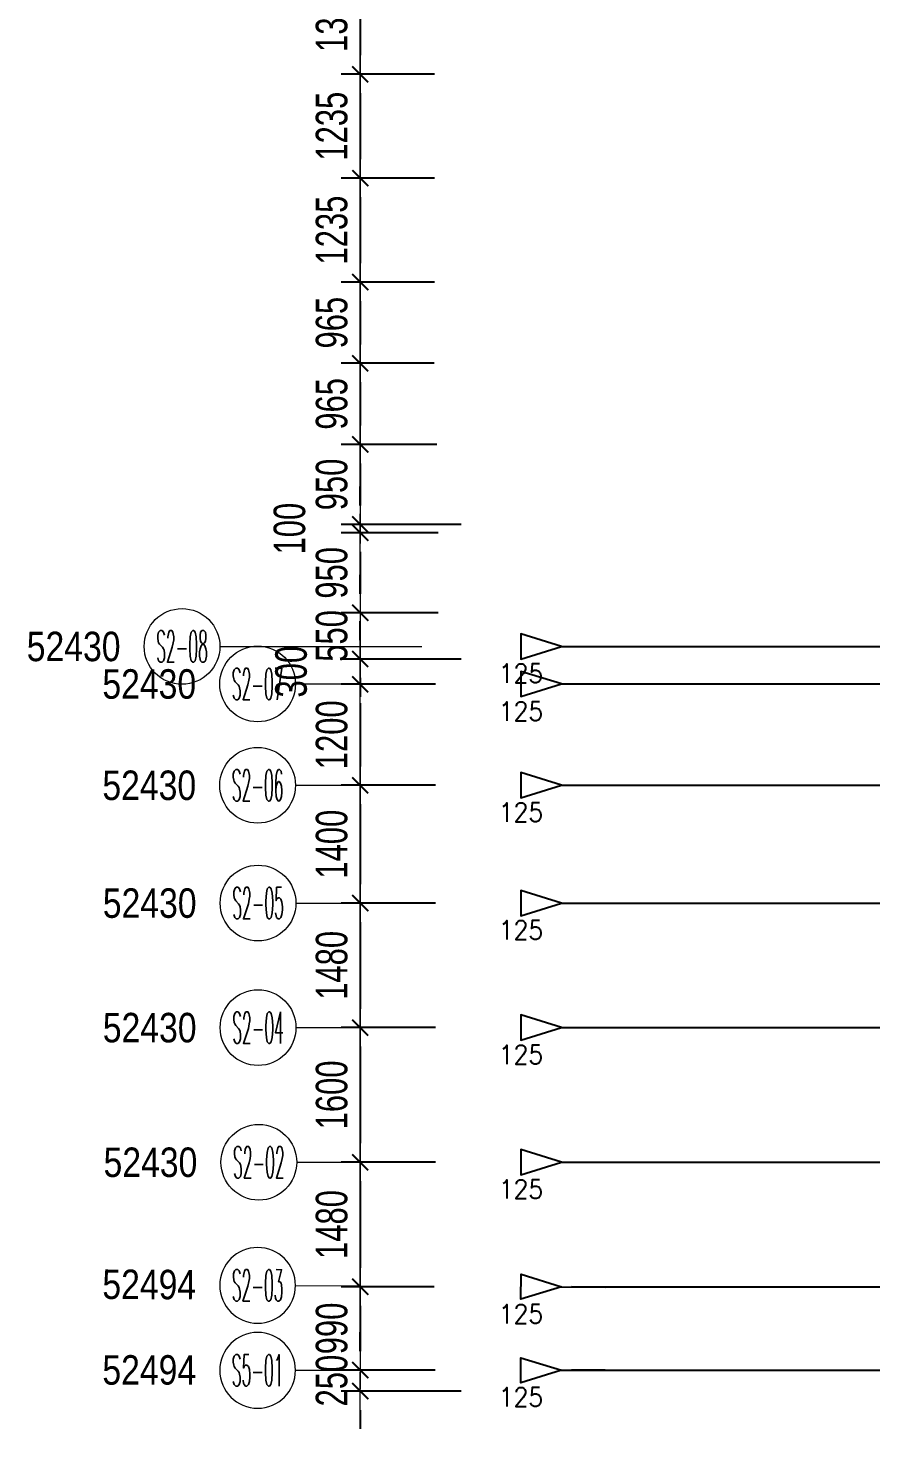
# Model space of a CAD drawing. Header units: millimetres. Extents: x 139404 to 589785, y -24714 to 48110.
# Drawn here: x 386190 to 396210, y 8450 to 25100 of the extents above; entities that cross this region are included whole.
import ezdxf
from ezdxf.enums import TextEntityAlignment as Align

# ---------------------------------------------------------------- set-up
doc = ezdxf.new("R2010")
doc.units = ezdxf.units.MM
doc.layers.get('0').update_dxf_attribs({"lineweight": 20})
doc.layers.get('Defpoints').update_dxf_attribs({"color": 151, "lineweight": 9})
doc.layers.add('ARES_TAG', color=3, linetype='Continuous')
doc.layers.add('NDC_S_TENDON', color=10, linetype='Continuous')
doc.layers.add('Current_plane_Column', color=7, linetype='Continuous', true_color=0x4b00ff)
doc.layers.add('NDC_LCAP', color=87, linetype='Continuous', plot=False)
for name, color, linetype, lineweight in [('NDC_S_ANNO', 7, 'Continuous', 20), ('NDC_S_DIM', 1, 'Continuous', 15), ('NDC_S_SYMBOL', 1, 'Continuous', 15)]:
    doc.layers.add(name, color=color, linetype=linetype, lineweight=lineweight)
doc.styles.add('ARES_BIGTEXT', font='VHARIALN.TTF')
doc.styles.add('ARES_ROMANS_0.36', font='romans.shx', dxfattribs={"width": 0.36, "bigfont": 'vns.shx'})
doc.styles.add('NDC_DIM', font='', dxfattribs={"width": 0.75})
doc.styles.get("Standard").update_dxf_attribs({"font": 'arial.ttf'})
doc.styles.get('NDC_DIM').set_extended_font_data('Dotum')
doc.dimstyles.new('NDC_dim_150', dxfattribs={"dimscale": 150, "dimtxt": 2.5, "dimasz": 1.5, "dimexe": 1.5, "dimexo": 2.5, "dimgap": 1, "dimtad": 1, "dimdec": 0, "dimzin": 0, "dimdsep": 46, "dimtxsty": 'NDC_DIM', "dimblk": 'DIMMARK', "dimcen": 0.09, "dimdle": 1.2, "dimclrd": 1, "dimclre": 1, "dimclrt": 3, "dimadec": 0, "dimazin": 0, "dimtfac": 1, "dimtdec": 0, "dimtix": 1, "dimtofl": 0, "dimtmove": 0, "dimatfit": 3, "dimfxl": 8, "dimfxlon": 1, "dimtolj": 1, "dimtzin": 0, "dimarcsym": 0})

# ---------------------------------------------------------------- blocks, each defined once
blk = doc.blocks.new('*U189')
at = {"layer": 'NDC_S_SYMBOL', "color": 3}
blk.add_line((-7682, 0), (-6196, 0), dxfattribs=at)
blk.add_circle((-8132, 0), 450, dxfattribs=at)
at = {"layer": 'NDC_S_TENDON'}
blk.add_line((-4016, 0), (-500, 0), dxfattribs=at)
blk.add_lwpolyline([(-4536, 0), (-5016, 150), (-5016, -150), (-4536, 0), (-4016, 0)], dxfattribs=at)
at = {"layer": 'ARES_TAG', "style": 'ARES_ROMANS_0.36', "width": 0.36}
blk.add_attdef('S3', text='', height=375, dxfattribs=at).set_placement((-8132, 0), align=Align.MIDDLE_CENTER)
at = {"layer": 'NDC_LCAP', "style": 'ARES_BIGTEXT'}
blk.add_attdef('L', text='', height=350, dxfattribs=at).set_placement((-8863, 0), align=Align.MIDDLE_RIGHT)
blk = doc.blocks.new('*U171')
at = {"layer": 'NDC_S_SYMBOL', "color": 3}
blk.add_line((-9185, 0), (-6785, 0), dxfattribs=at)
blk.add_circle((-9635, 0), 450, dxfattribs=at)
at = {"layer": 'NDC_S_TENDON'}
blk.add_line((-4606, 0), (-500, 0), dxfattribs=at)
blk.add_lwpolyline([(-5126, 0), (-5606, 150), (-5606, -150), (-5126, 0), (-4606, 0)], dxfattribs=at)
at = {"layer": 'ARES_TAG', "style": 'ARES_ROMANS_0.36', "width": 0.36}
blk.add_attdef('S3', text='', height=375, dxfattribs=at).set_placement((-9635, 0), align=Align.MIDDLE_CENTER)
at = {"layer": 'NDC_LCAP', "style": 'ARES_BIGTEXT'}
blk.add_attdef('L', text='', height=350, dxfattribs=at).set_placement((-10366, 0), align=Align.MIDDLE_RIGHT)
blk = doc.blocks.new('*U182')
at = {"layer": 'NDC_S_SYMBOL', "color": 3}
blk.add_line((-8311, 0), (-6811, 0), dxfattribs=at)
blk.add_circle((-8761, 0), 450, dxfattribs=at)
at = {"layer": 'NDC_S_TENDON'}
blk.add_line((-4631, 0), (-500, 0), dxfattribs=at)
blk.add_lwpolyline([(-5151, 0), (-5631, 150), (-5631, -150), (-5151, 0), (-4631, 0)], dxfattribs=at)
at = {"layer": 'ARES_TAG', "style": 'ARES_ROMANS_0.36', "width": 0.36}
blk.add_attdef('S3', text='', height=375, dxfattribs=at).set_placement((-8761, 0), align=Align.MIDDLE_CENTER)
at = {"layer": 'NDC_LCAP', "style": 'ARES_BIGTEXT'}
blk.add_attdef('L', text='', height=350, dxfattribs=at).set_placement((-9492, 0), align=Align.MIDDLE_RIGHT)
blk = doc.blocks.new('*U183')
at = {"layer": 'NDC_S_SYMBOL', "color": 3}
blk.add_line((-7901, 0), (-6401, 0), dxfattribs=at)
blk.add_circle((-8351, 0), 450, dxfattribs=at)
at = {"layer": 'NDC_S_TENDON'}
blk.add_line((-4221, 0), (-500, 0), dxfattribs=at)
blk.add_lwpolyline([(-4741, 0), (-5221, 150), (-5221, -150), (-4741, 0), (-4221, 0)], dxfattribs=at)
at = {"layer": 'ARES_TAG', "style": 'ARES_ROMANS_0.36', "width": 0.36}
blk.add_attdef('S3', text='', height=375, dxfattribs=at).set_placement((-8351, 0), align=Align.MIDDLE_CENTER)
at = {"layer": 'NDC_LCAP', "style": 'ARES_BIGTEXT'}
blk.add_attdef('L', text='', height=350, dxfattribs=at).set_placement((-9082, 0), align=Align.MIDDLE_RIGHT)
blk = doc.blocks.new('*U187')
at = {"layer": 'NDC_S_SYMBOL', "color": 3}
blk.add_line((-7819, 0), (-6324, 0), dxfattribs=at)
blk.add_circle((-8269, 0), 450, dxfattribs=at)
at = {"layer": 'NDC_S_TENDON'}
blk.add_line((-4144, 0), (-500, 0), dxfattribs=at)
blk.add_lwpolyline([(-4664, 0), (-5144, 150), (-5144, -150), (-4664, 0), (-4144, 0)], dxfattribs=at)
at = {"layer": 'ARES_TAG', "style": 'ARES_ROMANS_0.36', "width": 0.36}
blk.add_attdef('S3', text='', height=375, dxfattribs=at).set_placement((-8269, 0), align=Align.MIDDLE_CENTER)
at = {"layer": 'NDC_LCAP', "style": 'ARES_BIGTEXT'}
blk.add_attdef('L', text='', height=350, dxfattribs=at).set_placement((-9000, 0), align=Align.MIDDLE_RIGHT)
blk = doc.blocks.new('*U188')
at = {"layer": 'NDC_S_SYMBOL', "color": 3}
blk.add_line((-7665, 0), (-6170, 0), dxfattribs=at)
blk.add_circle((-8115, 0), 450, dxfattribs=at)
at = {"layer": 'NDC_S_TENDON'}
blk.add_line((-3990, 0), (-500, 0), dxfattribs=at)
blk.add_lwpolyline([(-4510, 0), (-4990, 150), (-4990, -150), (-4510, 0), (-3990, 0)], dxfattribs=at)
at = {"layer": 'ARES_TAG', "style": 'ARES_ROMANS_0.36', "width": 0.36}
blk.add_attdef('S3', text='', height=375, dxfattribs=at).set_placement((-8115, 0), align=Align.MIDDLE_CENTER)
at = {"layer": 'NDC_LCAP', "style": 'ARES_BIGTEXT'}
blk.add_attdef('L', text='', height=350, dxfattribs=at).set_placement((-8846, 0), align=Align.MIDDLE_RIGHT)
blk = doc.blocks.new('*U174')
at = {"layer": 'NDC_S_SYMBOL', "color": 3}
blk.add_line((-19730, 0), (-18230, 0), dxfattribs=at)
blk.add_circle((-20180, 0), 450, dxfattribs=at)
at = {"layer": 'NDC_S_TENDON'}
for p, q in [((-16050, 0), (-16450, 0)), ((-16450, 0), (25150, 0))]:
    blk.add_line(p, q, dxfattribs=at)
blk.add_lwpolyline([(-16570, 0), (-17050, 150), (-17050, -150), (-16570, 0), (-16050, 0)], dxfattribs=at)
at = {"layer": 'ARES_TAG', "style": 'ARES_ROMANS_0.36', "width": 0.36}
blk.add_attdef('S3', text='', height=375, dxfattribs=at).set_placement((-20180, 0), align=Align.MIDDLE_CENTER)
at = {"layer": 'NDC_LCAP', "style": 'ARES_BIGTEXT'}
blk.add_attdef('L', text='', height=350, dxfattribs=at).set_placement((-20911, 0), align=Align.MIDDLE_RIGHT)
blk = doc.blocks.new('*U173')
at = {"layer": 'NDC_S_SYMBOL', "color": 3}
blk.add_line((-19730, -17), (-18230, -9), dxfattribs=at)
blk.add_circle((-20180, -19), 450, dxfattribs=at)
at = {"layer": 'NDC_S_TENDON'}
for p, q in [((-16050, 2), (-16450, 0)), ((-16450, 0), (25150, 0))]:
    blk.add_line(p, q, dxfattribs=at)
blk.add_lwpolyline([(-16570, -1), (-17051, 147), (-17049, -153), (-16570, -1), (-16050, 2)], dxfattribs=at)
at = {"layer": 'ARES_TAG', "style": 'ARES_ROMANS_0.36', "width": 0.36}
blk.add_attdef('S3', text='', height=375, rotation=0.2908, dxfattribs=at).set_placement((-20180, -19), align=Align.MIDDLE_CENTER)
at = {"layer": 'NDC_LCAP', "style": 'ARES_BIGTEXT'}
blk.add_attdef('L', text='', height=350, rotation=0.2908, dxfattribs=at).set_placement((-20911, -23), align=Align.MIDDLE_RIGHT)
blk = doc.blocks.new('TDX')
for name, p, values in [('*U171', (15056, 8250, 2745), {'L': '52430', 'S3': 'S2-08'}), ('*U182', (15081, 7804, 2875), {'L': '52430', 'S3': 'S2-07'}), ('*U183', (14671, 6600, 2875), {'L': '52430', 'S3': 'S2-06'}), ('*U187', (14594, 5200, 2875), {'L': '52430', 'S3': 'S2-05'}), ('*U188', (14440, 3720, 2875), {'L': '52430', 'S3': 'S2-04'}), ('*U189', (14466, 2120, 2875), {'L': '52430', 'S3': 'S2-02'})]:
    blk.add_blockref(name, p).add_auto_attribs(values)
ref = blk.add_blockref('*U173', (26500, 638, 2772), dxfattribs=dict(xscale=-1, rotation=180))
ref.add_attrib('L', '52494', dxfattribs={"layer": 'NDC_LCAP', "height": 350, "rotation": 359.7092, "style": 'ARES_BIGTEXT'}).set_placement((5589, 665, 2772), align=Align.MIDDLE_RIGHT)
ref.add_attrib('S3', 'S2-03', dxfattribs={"layer": 'ARES_TAG', "height": 375, "rotation": 359.7092, "style": 'ARES_ROMANS_0.36', "width": 0.36}).set_placement((6320, 657, 2772), align=Align.MIDDLE_CENTER)
ref = blk.add_blockref('*U174', (26500, -353, 2580), dxfattribs=dict(xscale=-1, rotation=180))
ref.add_attrib('L', '52494', dxfattribs={"layer": 'NDC_LCAP', "height": 350, "style": 'ARES_BIGTEXT'}).set_placement((5589, -348, 2580), align=Align.MIDDLE_RIGHT)
ref.add_attrib('S3', 'S5-01', dxfattribs={"layer": 'ARES_TAG', "height": 375, "style": 'ARES_ROMANS_0.36', "width": 0.36}).set_placement((6320, -353, 2580), align=Align.MIDDLE_CENTER)
at = {"layer": 'NDC_S_ANNO', "linetype": 'Continuous', "char_height": 225, "attachment_point": 5, "line_spacing_factor": 0.75}
for insert in [(9450, 7930, 89), (9450, 7480, 67), (9450, 6280, 67), (9450, 4880, 67), (9450, 3400, 67), (9450, 1800, 67), (9450, 318, -62), (9450, -670, 23)]:
    blk.add_mtext('\\FSTANDARD.shx;125', dxfattribs=dict(at, insert=insert))
blk = doc.blocks.new('DIMMARK')
at = {"layer": 'NDC_S_DIM', "color": 1}
blk.add_line((-1.5, 0), (1, 0), dxfattribs=at)
at = {"layer": 'NDC_S_DIM', "color": 2, "const_width": 0.1}
blk.add_lwpolyline([(-0.424, -0.424), (0.424, 0.424)], dxfattribs=at)
blk = doc.blocks.new('*D442')
at = {"layer": 'Defpoints', "color": 0, "ltscale": 100, "transparency": 16777216}
for p in [(393366, 25900, 2800), (390139, 24550), (393366, 24550, 2800)]:
    blk.add_point(p, dxfattribs=at)
at = {"layer": 'NDC_S_DIM', "color": 1, "lineweight": -2, "ltscale": 100, "transparency": 16777216}
for p, q in [((391020, 25900), (389914, 25900)), ((390139, 25675), (390139, 24775)), ((391020, 24550), (389914, 24550))]:
    blk.add_line(p, q, dxfattribs=at)
at = {"layer": 'NDC_S_DIM', "color": 1, "lineweight": -2, "ltscale": 100, "transparency": 16777216, "xscale": 225, "yscale": 225, "zscale": 225}
for p, rotation in [((390139, 25900), 90), ((390139, 24550), 270)]:
    blk.add_blockref('DIMMARK', p, dxfattribs=dict(at, rotation=rotation))
at = {"layer": 'NDC_S_DIM', "color": 3, "ltscale": 100, "transparency": 16777216, "insert": (389801, 25225), "char_height": 375, "attachment_point": 5, "rotation": 90, "style": 'NDC_DIM'}
blk.add_mtext('\\A1;1350', dxfattribs=at)
blk = doc.blocks.new('*D443')
at = {"layer": 'Defpoints', "color": 0, "ltscale": 100, "transparency": 16777216}
for p in [(393366, 24550, 2800), (390139, 23315), (393366, 23315, 2800)]:
    blk.add_point(p, dxfattribs=at)
at = {"layer": 'NDC_S_DIM', "color": 1, "lineweight": -2, "ltscale": 100, "transparency": 16777216}
for p, q in [((391020, 24550), (389914, 24550)), ((390139, 24325), (390139, 23540)), ((391020, 23315), (389914, 23315))]:
    blk.add_line(p, q, dxfattribs=at)
at = {"layer": 'NDC_S_DIM', "color": 1, "lineweight": -2, "ltscale": 100, "transparency": 16777216, "xscale": 225, "yscale": 225, "zscale": 225}
for p, rotation in [((390139, 24550), 90), ((390139, 23315), 270)]:
    blk.add_blockref('DIMMARK', p, dxfattribs=dict(at, rotation=rotation))
at = {"layer": 'NDC_S_DIM', "color": 3, "ltscale": 100, "transparency": 16777216, "insert": (389801, 23933), "char_height": 375, "attachment_point": 5, "rotation": 90, "style": 'NDC_DIM'}
blk.add_mtext('\\A1;1235', dxfattribs=at)
blk = doc.blocks.new('*D444')
at = {"layer": 'Defpoints', "color": 0, "ltscale": 100, "transparency": 16777216}
for p in [(393366, 23315, 2800), (390139, 22080), (393366, 22080, 2800)]:
    blk.add_point(p, dxfattribs=at)
at = {"layer": 'NDC_S_DIM', "color": 1, "lineweight": -2, "ltscale": 100, "transparency": 16777216}
for p, q in [((391020, 23315), (389914, 23315)), ((390139, 23090), (390139, 22305)), ((391020, 22080), (389914, 22080))]:
    blk.add_line(p, q, dxfattribs=at)
at = {"layer": 'NDC_S_DIM', "color": 1, "lineweight": -2, "ltscale": 100, "transparency": 16777216, "xscale": 225, "yscale": 225, "zscale": 225}
for p, rotation in [((390139, 23315), 90), ((390139, 22080), 270)]:
    blk.add_blockref('DIMMARK', p, dxfattribs=dict(at, rotation=rotation))
at = {"layer": 'NDC_S_DIM', "color": 3, "ltscale": 100, "transparency": 16777216, "insert": (389801, 22698), "char_height": 375, "attachment_point": 5, "rotation": 90, "style": 'NDC_DIM'}
blk.add_mtext('\\A1;1235', dxfattribs=at)
blk = doc.blocks.new('*D445')
at = {"layer": 'Defpoints', "color": 0, "ltscale": 100, "transparency": 16777216}
for p in [(393366, 22080, 2800), (390139, 21115), (393366, 21115, 2817)]:
    blk.add_point(p, dxfattribs=at)
at = {"layer": 'NDC_S_DIM', "color": 1, "lineweight": -2, "ltscale": 100, "transparency": 16777216}
for p, q in [((391020, 22080), (389914, 22080)), ((390139, 21855), (390139, 21340)), ((391018, 21115), (389914, 21115))]:
    blk.add_line(p, q, dxfattribs=at)
at = {"layer": 'NDC_S_DIM', "color": 1, "lineweight": -2, "ltscale": 100, "transparency": 16777216, "xscale": 225, "yscale": 225, "zscale": 225}
for p, rotation in [((390139, 22080), 90), ((390139, 21115), 270)]:
    blk.add_blockref('DIMMARK', p, dxfattribs=dict(at, rotation=rotation))
at = {"layer": 'NDC_S_DIM', "color": 3, "ltscale": 100, "transparency": 16777216, "insert": (389801, 21598), "char_height": 375, "attachment_point": 5, "rotation": 90, "style": 'NDC_DIM'}
blk.add_mtext('\\A1;965', dxfattribs=at)
blk = doc.blocks.new('*D446')
at = {"layer": 'Defpoints', "color": 0, "ltscale": 100, "transparency": 16777216}
for p in [(393366, 21115, 2817), (390139, 20150), (393379, 20150, 2625)]:
    blk.add_point(p, dxfattribs=at)
at = {"layer": 'NDC_S_DIM', "color": 1, "lineweight": -2, "ltscale": 100, "transparency": 16777216}
for p, q in [((391018, 21115), (389914, 21115)), ((390139, 20890), (390139, 20375)), ((391050, 20150), (389914, 20150))]:
    blk.add_line(p, q, dxfattribs=at)
at = {"layer": 'NDC_S_DIM', "color": 1, "lineweight": -2, "ltscale": 100, "transparency": 16777216, "xscale": 225, "yscale": 225, "zscale": 225}
for p, rotation in [((390139, 21115), 90), ((390139, 20150), 270)]:
    blk.add_blockref('DIMMARK', p, dxfattribs=dict(at, rotation=rotation))
at = {"layer": 'NDC_S_DIM', "color": 3, "ltscale": 100, "transparency": 16777216, "insert": (389801, 20633), "char_height": 375, "attachment_point": 5, "rotation": 90, "style": 'NDC_DIM'}
blk.add_mtext('\\A1;965', dxfattribs=at)
blk = doc.blocks.new('*D447')
at = {"layer": 'Defpoints', "color": 0, "ltscale": 100, "transparency": 16777216}
for p in [(393379, 20150, 2625), (390139, 19200), (393379, 19200)]:
    blk.add_point(p, dxfattribs=at)
at = {"layer": 'NDC_S_DIM', "color": 1, "lineweight": -2, "ltscale": 100, "transparency": 16777216}
for p, q in [((391050, 20150), (389914, 20150)), ((390139, 19925), (390139, 19425)), ((391339, 19200), (389914, 19200))]:
    blk.add_line(p, q, dxfattribs=at)
at = {"layer": 'NDC_S_DIM', "color": 1, "lineweight": -2, "ltscale": 100, "transparency": 16777216, "xscale": 225, "yscale": 225, "zscale": 225}
for p, rotation in [((390139, 20150), 90), ((390139, 19200), 270)]:
    blk.add_blockref('DIMMARK', p, dxfattribs=dict(at, rotation=rotation))
at = {"layer": 'NDC_S_DIM', "color": 3, "ltscale": 100, "transparency": 16777216, "insert": (389801, 19675), "char_height": 375, "attachment_point": 5, "rotation": 90, "style": 'NDC_DIM'}
blk.add_mtext('\\A1;950', dxfattribs=at)
blk = doc.blocks.new('*D448')
at = {"layer": 'Defpoints', "color": 0, "ltscale": 100, "transparency": 16777216}
for p in [(393379, 19200), (390139, 19100), (393411, 19100, 2556)]:
    blk.add_point(p, dxfattribs=at)
at = {"layer": 'NDC_S_DIM', "color": 1, "lineweight": -2, "ltscale": 100, "transparency": 16777216}
for p, q in [((390139, 19425), (390139, 19650)), ((391339, 19200), (389914, 19200)), ((391064, 19100), (389914, 19100)), ((390139, 18875), (390139, 18650))]:
    blk.add_line(p, q, dxfattribs=at)
at = {"layer": 'NDC_S_DIM', "color": 1, "lineweight": -2, "ltscale": 100, "transparency": 16777216, "xscale": 225, "yscale": 225, "zscale": 225}
for p, rotation in [((390139, 19200), 270), ((390139, 19100), 90)]:
    blk.add_blockref('DIMMARK', p, dxfattribs=dict(at, rotation=rotation))
at = {"layer": 'NDC_S_DIM', "color": 3, "ltscale": 100, "transparency": 16777216, "insert": (389300, 19150), "char_height": 375, "attachment_point": 5, "rotation": 90, "style": 'NDC_DIM'}
blk.add_mtext('\\A1;100', dxfattribs=at)
blk = doc.blocks.new('*D449')
at = {"layer": 'Defpoints', "color": 0, "ltscale": 100, "transparency": 16777216}
for p in [(393411, 19100, 2556), (390139, 18150), (393411, 18150, 2556)]:
    blk.add_point(p, dxfattribs=at)
at = {"layer": 'NDC_S_DIM', "color": 1, "lineweight": -2, "ltscale": 100, "transparency": 16777216}
for p, q in [((391064, 19100), (389914, 19100)), ((390139, 18875), (390139, 18375)), ((391064, 18150), (389914, 18150))]:
    blk.add_line(p, q, dxfattribs=at)
at = {"layer": 'NDC_S_DIM', "color": 1, "lineweight": -2, "ltscale": 100, "transparency": 16777216, "xscale": 225, "yscale": 225, "zscale": 225}
for p, rotation in [((390139, 19100), 90), ((390139, 18150), 270)]:
    blk.add_blockref('DIMMARK', p, dxfattribs=dict(at, rotation=rotation))
at = {"layer": 'NDC_S_DIM', "color": 3, "ltscale": 100, "transparency": 16777216, "insert": (389801, 18625), "char_height": 375, "attachment_point": 5, "rotation": 90, "style": 'NDC_DIM'}
blk.add_mtext('\\A1;950', dxfattribs=at)
blk = doc.blocks.new('*D450')
at = {"layer": 'Defpoints', "color": 0, "ltscale": 100, "transparency": 16777216}
for p in [(393411, 18150, 2556), (390139, 17600), (393487, 17600, 2588)]:
    blk.add_point(p, dxfattribs=at)
at = {"layer": 'NDC_S_DIM', "color": 1, "lineweight": -2, "ltscale": 100, "transparency": 16777216}
for p, q in [((390139, 18375), (390139, 18600)), ((391064, 18150), (389914, 18150)), ((391068, 17600), (389914, 17600)), ((390139, 17375), (390139, 17150))]:
    blk.add_line(p, q, dxfattribs=at)
at = {"layer": 'NDC_S_DIM', "color": 1, "lineweight": -2, "ltscale": 100, "transparency": 16777216, "xscale": 225, "yscale": 225, "zscale": 225}
for p, rotation in [((390139, 18150), 270), ((390139, 17600), 90)]:
    blk.add_blockref('DIMMARK', p, dxfattribs=dict(at, rotation=rotation))
at = {"layer": 'NDC_S_DIM', "color": 3, "ltscale": 100, "transparency": 16777216, "insert": (389801, 17875), "char_height": 375, "attachment_point": 5, "rotation": 90, "style": 'NDC_DIM'}
blk.add_mtext('\\A1;550', dxfattribs=at)
blk = doc.blocks.new('*D451')
at = {"layer": 'Defpoints', "color": 0, "ltscale": 100, "transparency": 16777216}
for p in [(393487, 17600), (390139, 17300), (393487, 17300, 2814)]:
    blk.add_point(p, dxfattribs=at)
at = {"layer": 'NDC_S_DIM', "color": 1, "lineweight": -2, "ltscale": 100, "transparency": 16777216}
for p, q in [((390139, 17825), (390139, 18050)), ((391339, 17600), (389914, 17600)), ((391033, 17300), (389914, 17300)), ((390139, 17075), (390139, 16850))]:
    blk.add_line(p, q, dxfattribs=at)
at = {"layer": 'NDC_S_DIM', "color": 1, "lineweight": -2, "ltscale": 100, "transparency": 16777216, "xscale": 225, "yscale": 225, "zscale": 225}
for p, rotation in [((390139, 17600), 270), ((390139, 17300), 90)]:
    blk.add_blockref('DIMMARK', p, dxfattribs=dict(at, rotation=rotation))
at = {"layer": 'NDC_S_DIM', "color": 3, "ltscale": 100, "transparency": 16777216, "insert": (389319, 17450), "char_height": 375, "attachment_point": 5, "rotation": 90, "style": 'NDC_DIM'}
blk.add_mtext('\\A1;300', dxfattribs=at)
blk = doc.blocks.new('*D452')
at = {"layer": 'Defpoints', "color": 0, "ltscale": 100, "transparency": 16777216}
for p in [(393487, 17300, 2814), (390139, 16100), (393487, 16100, 2814)]:
    blk.add_point(p, dxfattribs=at)
at = {"layer": 'NDC_S_DIM', "color": 1, "lineweight": -2, "ltscale": 100, "transparency": 16777216}
for p, q in [((391033, 17300), (389914, 17300)), ((390139, 17075), (390139, 16325)), ((391033, 16100), (389914, 16100))]:
    blk.add_line(p, q, dxfattribs=at)
at = {"layer": 'NDC_S_DIM', "color": 1, "lineweight": -2, "ltscale": 100, "transparency": 16777216, "xscale": 225, "yscale": 225, "zscale": 225}
for p, rotation in [((390139, 17300), 90), ((390139, 16100), 270)]:
    blk.add_blockref('DIMMARK', p, dxfattribs=dict(at, rotation=rotation))
at = {"layer": 'NDC_S_DIM', "color": 3, "ltscale": 100, "transparency": 16777216, "insert": (389801, 16700), "char_height": 375, "attachment_point": 5, "rotation": 90, "style": 'NDC_DIM'}
blk.add_mtext('\\A1;1200', dxfattribs=at)
blk = doc.blocks.new('*D453')
at = {"layer": 'Defpoints', "color": 0, "ltscale": 100, "transparency": 16777216}
for p in [(393487, 16100, 2814), (390139, 14700), (393487, 14700, 2814)]:
    blk.add_point(p, dxfattribs=at)
at = {"layer": 'NDC_S_DIM', "color": 1, "lineweight": -2, "ltscale": 100, "transparency": 16777216}
for p, q in [((391033, 16100), (389914, 16100)), ((390139, 15875), (390139, 14925)), ((391033, 14700), (389914, 14700))]:
    blk.add_line(p, q, dxfattribs=at)
at = {"layer": 'NDC_S_DIM', "color": 1, "lineweight": -2, "ltscale": 100, "transparency": 16777216, "xscale": 225, "yscale": 225, "zscale": 225}
for p, rotation in [((390139, 16100), 90), ((390139, 14700), 270)]:
    blk.add_blockref('DIMMARK', p, dxfattribs=dict(at, rotation=rotation))
at = {"layer": 'NDC_S_DIM', "color": 3, "ltscale": 100, "transparency": 16777216, "insert": (389801, 15400), "char_height": 375, "attachment_point": 5, "rotation": 90, "style": 'NDC_DIM'}
blk.add_mtext('\\A1;1400', dxfattribs=at)
blk = doc.blocks.new('*D454')
at = {"layer": 'Defpoints', "color": 0, "ltscale": 100, "transparency": 16777216}
for p in [(393487, 14700, 2814), (390139, 13220), (393487, 13220, 2814)]:
    blk.add_point(p, dxfattribs=at)
at = {"layer": 'NDC_S_DIM', "color": 1, "lineweight": -2, "ltscale": 100, "transparency": 16777216}
for p, q in [((391033, 14700), (389914, 14700)), ((390139, 14475), (390139, 13445)), ((391033, 13220), (389914, 13220))]:
    blk.add_line(p, q, dxfattribs=at)
at = {"layer": 'NDC_S_DIM', "color": 1, "lineweight": -2, "ltscale": 100, "transparency": 16777216, "xscale": 225, "yscale": 225, "zscale": 225}
for p, rotation in [((390139, 14700), 90), ((390139, 13220), 270)]:
    blk.add_blockref('DIMMARK', p, dxfattribs=dict(at, rotation=rotation))
at = {"layer": 'NDC_S_DIM', "color": 3, "ltscale": 100, "transparency": 16777216, "insert": (389801, 13960), "char_height": 375, "attachment_point": 5, "rotation": 90, "style": 'NDC_DIM'}
blk.add_mtext('\\A1;1480', dxfattribs=at)
blk = doc.blocks.new('*D455')
at = {"layer": 'Defpoints', "color": 0, "ltscale": 100, "transparency": 16777216}
for p in [(393487, 13220, 2814), (390139, 11620), (393487, 11620, 2814)]:
    blk.add_point(p, dxfattribs=at)
at = {"layer": 'NDC_S_DIM', "color": 1, "lineweight": -2, "ltscale": 100, "transparency": 16777216}
for p, q in [((391033, 13220), (389914, 13220)), ((390139, 12995), (390139, 11845)), ((391033, 11620), (389914, 11620))]:
    blk.add_line(p, q, dxfattribs=at)
at = {"layer": 'NDC_S_DIM', "color": 1, "lineweight": -2, "ltscale": 100, "transparency": 16777216, "xscale": 225, "yscale": 225, "zscale": 225}
for p, rotation in [((390139, 13220), 90), ((390139, 11620), 270)]:
    blk.add_blockref('DIMMARK', p, dxfattribs=dict(at, rotation=rotation))
at = {"layer": 'NDC_S_DIM', "color": 3, "ltscale": 100, "transparency": 16777216, "insert": (389801, 12420), "char_height": 375, "attachment_point": 5, "rotation": 90, "style": 'NDC_DIM'}
blk.add_mtext('\\A1;1600', dxfattribs=at)
blk = doc.blocks.new('*D456')
at = {"layer": 'Defpoints', "color": 0, "ltscale": 100, "transparency": 16777216}
for p in [(393487, 11620, 2814), (390139, 10140), (393517, 10140, 2938)]:
    blk.add_point(p, dxfattribs=at)
at = {"layer": 'NDC_S_DIM', "color": 1, "lineweight": -2, "ltscale": 100, "transparency": 16777216}
for p, q in [((391033, 11620), (389914, 11620)), ((390139, 11395), (390139, 10365)), ((391018, 10140), (389914, 10140))]:
    blk.add_line(p, q, dxfattribs=at)
at = {"layer": 'NDC_S_DIM', "color": 1, "lineweight": -2, "ltscale": 100, "transparency": 16777216, "xscale": 225, "yscale": 225, "zscale": 225}
for p, rotation in [((390139, 11620), 90), ((390139, 10140), 270)]:
    blk.add_blockref('DIMMARK', p, dxfattribs=dict(at, rotation=rotation))
at = {"layer": 'NDC_S_DIM', "color": 3, "ltscale": 100, "transparency": 16777216, "insert": (389801, 10880), "char_height": 375, "attachment_point": 5, "rotation": 90, "style": 'NDC_DIM'}
blk.add_mtext('\\A1;1480', dxfattribs=at)
blk = doc.blocks.new('*D457')
at = {"layer": 'Defpoints', "color": 0, "ltscale": 100, "transparency": 16777216}
for p in [(393517, 10140, 2938), (390139, 9150), (393511, 9150, 2869)]:
    blk.add_point(p, dxfattribs=at)
at = {"layer": 'NDC_S_DIM', "color": 1, "lineweight": -2, "ltscale": 100, "transparency": 16777216}
for p, q in [((391018, 10140), (389914, 10140)), ((390139, 9915), (390139, 9375)), ((391028, 9150), (389914, 9150))]:
    blk.add_line(p, q, dxfattribs=at)
at = {"layer": 'NDC_S_DIM', "color": 1, "lineweight": -2, "ltscale": 100, "transparency": 16777216, "xscale": 225, "yscale": 225, "zscale": 225}
for p, rotation in [((390139, 10140), 90), ((390139, 9150), 270)]:
    blk.add_blockref('DIMMARK', p, dxfattribs=dict(at, rotation=rotation))
at = {"layer": 'NDC_S_DIM', "color": 3, "ltscale": 100, "transparency": 16777216, "insert": (389801, 9645), "char_height": 375, "attachment_point": 5, "rotation": 90, "style": 'NDC_DIM'}
blk.add_mtext('\\A1;990', dxfattribs=at)
blk = doc.blocks.new('*D458')
at = {"layer": 'Defpoints', "color": 0, "ltscale": 100, "transparency": 16777216}
for p in [(393511, 9150, 2869), (390139, 8900), (393511, 8900)]:
    blk.add_point(p, dxfattribs=at)
at = {"layer": 'NDC_S_DIM', "color": 1, "lineweight": -2, "ltscale": 100, "transparency": 16777216}
for p, q in [((390139, 9375), (390139, 9600)), ((391028, 9150), (389914, 9150)), ((391339, 8900), (389914, 8900)), ((390139, 8675), (390139, 8450))]:
    blk.add_line(p, q, dxfattribs=at)
at = {"layer": 'NDC_S_DIM', "color": 1, "lineweight": -2, "ltscale": 100, "transparency": 16777216, "xscale": 225, "yscale": 225, "zscale": 225}
for p, rotation in [((390139, 9150), 270), ((390139, 8900), 90)]:
    blk.add_blockref('DIMMARK', p, dxfattribs=dict(at, rotation=rotation))
at = {"layer": 'NDC_S_DIM', "color": 3, "ltscale": 100, "transparency": 16777216, "insert": (389801, 9025), "char_height": 375, "attachment_point": 5, "rotation": 90, "style": 'NDC_DIM'}
blk.add_mtext('\\A1;250', dxfattribs=at)

msp = doc.modelspace()

# ---------------------------------------------------------------- block references
at = {"layer": 'Current_plane_Column'}
msp.add_blockref('TDX', (382600, 9500), dxfattribs=at)

# ---------------------------------------------------------------- dimensions: what is measured, and where the dimension line sits
at = {"layer": 'NDC_S_DIM', "ltscale": 100}
for base, p1, p2, picture, middle in [((390138.8, 24550), (393365.9, 25900, 2800.4), (393365.9, 24550, 2800.4), '*D442', (389801.1, 25225)), ((390138.8, 23315), (393365.9, 24550, 2800.4), (393365.9, 23315, 2800.4), '*D443', (389801.1, 23932.5)), ((390138.8, 22080), (393365.9, 23315, 2800.4), (393365.9, 22080, 2800.4), '*D444', (389801.1, 22697.5)), ((390138.8, 21115), (393365.9, 22080, 2800.4), (393365.6, 21115, 2817.1), '*D445', (389801.1, 21597.5)), ((390138.8, 20150), (393365.6, 21115, 2817.1), (393379.5, 20150, 2625), '*D446', (389801.1, 20632.5)), ((390138.8, 19200), (393379.5, 20150, 2625), (393379.5, 19200), '*D447', (389801.1, 19675)), ((390138.8, 18150), (393410.6, 19100, 2555.8), (393410.6, 18150, 2555.8), '*D449', (389801.1, 18625)), ((390138.8, 17600), (393410.6, 18150, 2555.8), (393487, 17600, 2587.5), '*D450', (389801.1, 17875)), ((390138.8, 16100.1), (393487, 17299.8, 2814.1), (393487, 16100.1, 2814.1), '*D452', (389801.1, 16700)), ((390138.8, 14700.1), (393487, 16100.1, 2814.1), (393487, 14700.1, 2814.1), '*D453', (389801.1, 15400.1)), ((390138.8, 13220.1), (393487, 14700.1, 2814.1), (393487, 13220.1, 2814.1), '*D454', (389801.1, 13960.1)), ((390138.8, 11620.1), (393487, 13220.1, 2814.1), (393487, 11620.1, 2814.1), '*D455', (389801.1, 12420.1)), ((390138.8, 10139.8), (393487, 11620.1, 2814.1), (393517, 10139.8, 2938.2), '*D456', (389801.1, 10879.9)), ((390138.8, 9149.8), (393517, 10139.8, 2938.2), (393511.4, 9149.8, 2869), '*D457', (389801.1, 9644.8)), ((390138.8, 8900), (393511.4, 9149.8, 2869), (393511.4, 8900), '*D458', (389801.1, 9024.9))]:
    dim = msp.add_linear_dim(base=base, p1=p1, p2=p2, angle=90, dimstyle='NDC_dim_150', override={"dimtmove": 1}, dxfattribs=at)
    dim.commit()
    dim.dimension.update_dxf_attribs({"geometry": picture, "text_midpoint": middle})
for base, p1, p2, picture, middle in [((390138.8, 19100), (393379.5, 19200), (393410.6, 19100, 2555.8), '*D448', (389637.3, 19150)), ((390138.8, 17299.8), (393487, 17600), (393487, 17299.8, 2814.1), '*D451', (389656.4, 17449.9))]:
    dim = msp.add_linear_dim(base=base, p1=p1, p2=p2, angle=90, dimstyle='NDC_dim_150', override={"dimtmove": 1}, dxfattribs=at)
    dim.commit()
    dim.dimension.update_dxf_attribs({"geometry": picture, "text_midpoint": middle, "dimtype": 160})

doc.saveas('drawing.dxf')
